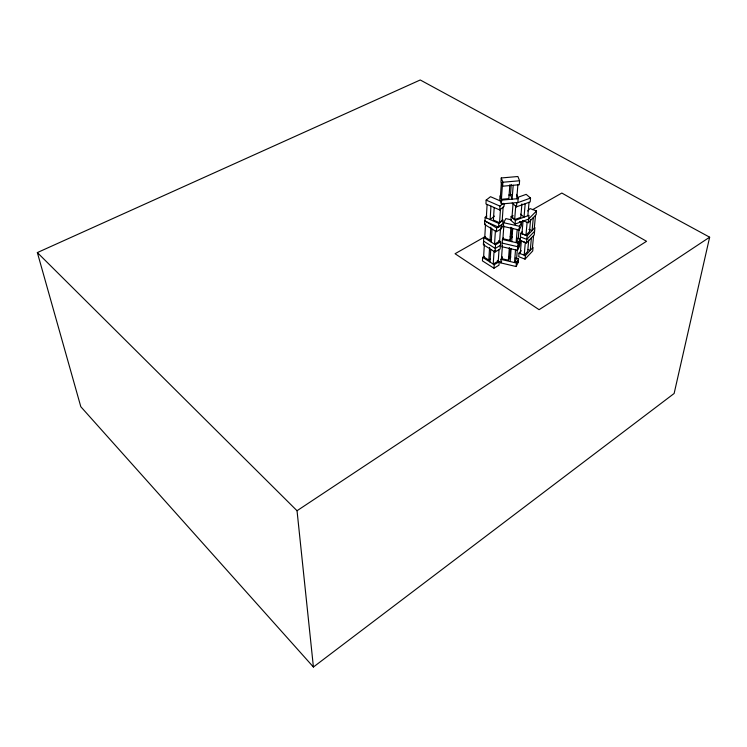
<?xml version="1.0" encoding="UTF-8"?>
<svg xmlns="http://www.w3.org/2000/svg" width="747" height="747" viewBox="0 0 747 747"><rect width="100%" height="100%" fill="white"/><g stroke="black" fill="none" stroke-linecap="round" stroke-linejoin="round"><path stroke-width="1.12" d="M484.317 256.361L482.646 257.36L482.441 260.88L493.972 268.229L498.987 265.166L499.239 261.646L497.306 260.432M485.485 236.5L483.785 237.499L483.374 244.717L495.046 252.028L500.126 248.975L500.63 241.739L498.679 240.534M486.885 216.004L485.177 217.377L484.962 221.112L498.538 227.191L502.778 223.689L503.039 219.954L498.791 223.446L498.538 227.191M501.088 201.279L490.49 196.694L486.166 200.112L485.952 203.94L499.706 209.954L503.992 206.489L504.197 203.614M484.364 244.185L483.626 256.828L488.809 260.115L490.377 259.162M485.541 223.932L484.784 236.967L490.041 240.226L491.638 239.283M486.316 217.891L487.1 204.445M490.956 206.125L490.135 219.59L494.393 216.126M488.809 260.115L489.593 247.453M490.041 240.226L490.854 227.172M489.957 262.01L490.751 249.339M491.209 242.103L492.04 229.04M494.178 207.685L493.393 220.02L499.547 222.755L502.199 220.58L503.142 207.106M495.392 231.084L494.533 244.166L499.631 241.122L500.462 229.152M493.972 268.229L494.206 264.709L499.239 261.646M495.046 252.028L495.532 244.783L500.63 241.739M496.4 231.701L496.643 227.975L501.807 224.95L501.554 228.675L496.4 231.701L484.532 224.464L484.747 220.757L496.643 227.975M501.256 177.973L500.994 181.923L502.619 186.208L519.277 184.733L519.595 180.774L517.876 176.507L501.256 177.973L502.89 182.24L502.619 186.208M501.358 182.716L500.415 196.601L501.424 199.29L508.838 198.627L509.874 184.733M499.706 209.954L499.967 206.116L503.403 203.343M499.547 222.755L500.471 209.281M501.424 199.29L502.376 185.396M501.396 203.968L501.657 200.112L500.051 195.798L499.799 199.645L501.396 203.968L517.839 202.493L518.147 198.637L516.457 194.332M499.052 249.507L498.249 261.02L493.225 264.083L494.056 251.403L495.747 250.385M515.253 258.042L518.539 258.817L518.241 262.337L516.121 266.53L500.761 262.879L501.013 259.368L502.32 256.875L501.48 258.602L508.39 260.236L509.743 257.631L510.453 248.424M503.319 237.826L502.432 239.47L501.919 246.706L517.475 250.329L519.613 246.155L520.724 233.325L522.284 231.71M511.508 219.87L505.868 218.61L503.627 222.709L503.366 226.425L519.174 230.001L521.341 225.865L521.649 222.148L519.398 221.644M501.48 258.602L502.386 245.94M503.842 225.669L502.908 238.713L509.921 240.329L511.293 237.742L512.05 227.956M511.247 184.462L510.472 194.864L512.125 199.169L513.189 185.275M513.226 215.78L511.144 216.537L510.855 220.272L515.094 224.072L528.652 219.076M508.39 260.236L509.37 247.565M509.921 240.329L510.929 227.275M513.03 203.782L511.994 217.237L514.655 219.599L520.78 217.349L521.91 203.894M510.145 261.553L511.135 248.872M511.704 241.636L512.731 228.563M514.655 219.599L515.719 206.135M516.765 198.758L517.867 184.854M515.094 224.072L515.393 220.328L511.144 216.537M516.476 206.854L516.784 203.016L530.538 198.067L530.193 201.895L516.476 206.854L512.171 203.091M515.523 249.89L514.487 262.58L516.616 258.387L517.382 249.181M517.185 229.581L516.121 242.654L518.278 238.498L519.09 228.703M516.121 266.53L516.42 263.009L518.539 258.817M517.475 250.329L518.082 243.083L520.229 238.919L516.887 238.153M519.174 230.001L519.482 226.276L521.649 222.148M521.359 250.74L519.034 253.177L518.735 256.688L525.029 259.144L532.714 250.973L533.041 247.462L525.346 255.633L525.029 259.144M520.257 253.607L521.341 240.964L525.318 242.486L524.198 255.138L527.681 251.45L528.727 239.964M523.077 220.72L521.957 233.746L525.963 235.268L529.492 231.607L530.585 219.674M525.197 203.698L524.03 217.162L520.612 214.146M525.963 235.268L527.121 222.232M527.849 215.762L529.044 202.306M526.486 242.98L527.13 235.753L534.927 227.648L534.245 234.857L526.486 242.98L520.108 240.543M522.909 220.701L528.306 222.709L528.988 215.341L515.393 220.328M531.425 237.807L530.249 250.432L528.148 249.629M533.311 217.582L532.097 230.599L528.904 229.394M532.396 248.153L533.591 235.529M534.273 228.33L535.506 215.323M527.681 210.99L530.053 208.59L536.514 210.953L536.159 214.65L528.306 222.709M709.65 237.191L674.13 393.482L313.413 667.024L80.807 406.713L37.35 252.579L420.244 79.976L709.65 237.191L297.035 510.733L313.413 667.024M500.761 262.879L501.629 261.217M534.581 231.262L526.803 239.376L520.416 236.939M528.633 218.992L536.514 210.953M500.378 245.361L495.289 248.415L483.58 241.122M485.279 236.556L455.063 253.728L539.082 309.678L646.547 241.29L561.837 193.043L532.63 209.646M500.397 227.966L503.413 226.248M517.746 197.376L526.177 194.351L530.538 198.067M502.89 182.24L519.595 180.774M508.8 195.014L512.087 194.724M501.657 200.112L518.147 198.637M503.627 222.709L519.482 226.276M510.21 236.622L512.442 237.135M516.588 241.776L519.921 242.551L517.774 246.715L502.171 243.102M502.432 239.47L518.082 243.083M508.679 256.501L510.873 257.015M514.963 261.562L518.241 262.337M501.013 259.368L516.42 263.009M520.724 233.325L527.13 235.753M519.034 253.177L525.346 255.633M486.166 200.112L499.967 206.116M485.177 217.377L498.791 223.446M483.785 237.499L495.532 244.783M482.646 257.36L494.206 264.709M37.35 252.579L297.035 510.733"/></g></svg>
